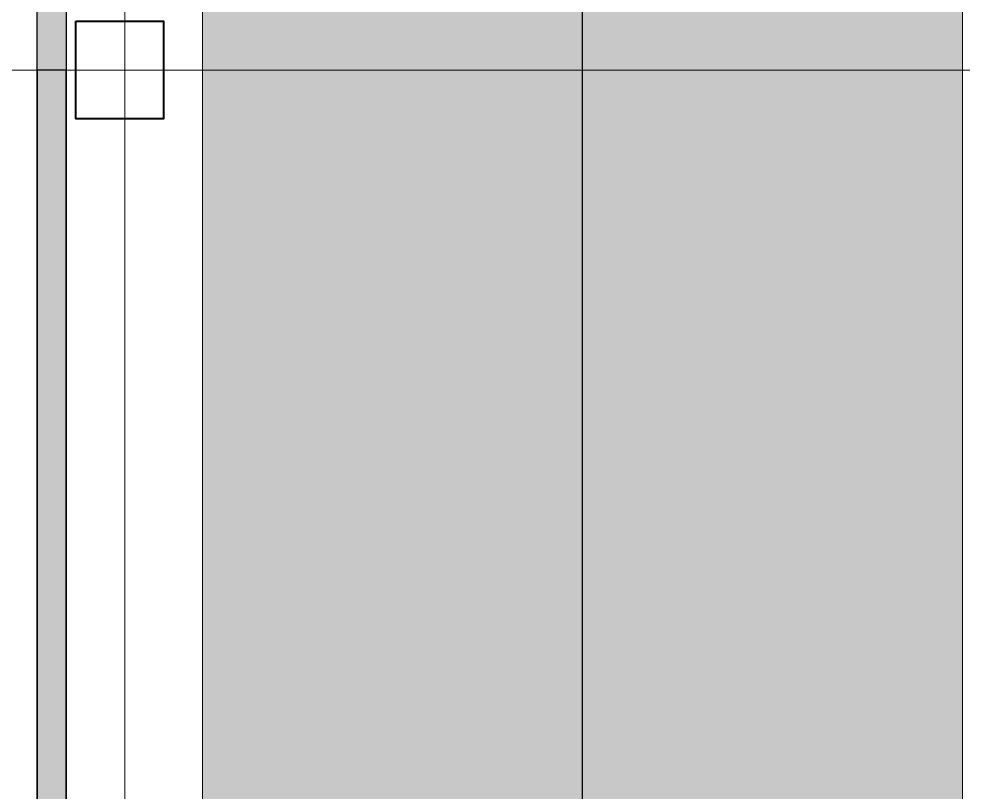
# Model space of a CAD drawing. Header units: millimetres. Extents: x 4003075 to 5615882, y 1445368 to 2591247.
# Drawn here: x 5321489 to 5331181, y 2470255 to 2478193 of the extents above; entities that cross this region are included whole.
import ezdxf

# ---------------------------------------------------------------- set-up
doc = ezdxf.new("R2010")
doc.units = ezdxf.units.MM
doc.layers.add('XR-평면도$0$!!파라펫', color=9, linetype='Continuous')
doc.layers.add('XR-평면도$0$A-ELEV-PATT', color=9, linetype='Continuous')
for name, color, linetype, lineweight in [('XR-평면도$0$A-CNTL', 9, 'Continuous', 15), ('XR-평면도$0$A-CONC-LIN1', 9, 'Continuous', 40), ('XR-평면도$0$A-ELEV-LIN2', 9, 'Continuous', 25), ('XR-평면도$0$A-ELEV-LIN3', 9, 'Continuous', 18), ('XR-평면도$0$A-XXXX-SYMB', 9, 'Continuous', 25)]:
    doc.layers.add(name, color=color, linetype=linetype, lineweight=lineweight)

# ---------------------------------------------------------------- blocks, each defined once
blk = doc.blocks.new('XR-평면도$0$RAMP_내려감(기준층) (220802)')
at = {"layer": 'XR-평면도$0$A-ELEV-PATT'}
h = blk.add_hatch(dxfattribs=at)
h.set_pattern_fill('HEX', color=256, scale=100, angle=135)
h.set_pattern_definition([(135, (-1188188.16, -722710.9), (-388.8564, -388.8564), [317.5, -635]), (255, (-1188188.16, -722710.9), (531.18773, -142.33132), [317.5, -635]), (195, (-1188412.67, -722486.4), (142.33132, -531.18773), [317.5, -635])])
edge = h.paths.add_edge_path()
edge.add_arc((0, -15000), 12100, 540, 542.36827)
edge.add_line((-12089.7, -15500), (-19900, -15500))
edge.add_line((-19900, -15500), (-19900, 15000))
edge.add_arc((0, 15000), 19900, 0, 180, ccw=False)
edge.add_line((19900, 15000), (19900, -15500))
edge.add_line((19900, -15500), (12089.7, -15500))
edge.add_arc((0, -15000), 12100, 717.63173, 720)
edge.add_line((12100, -15000), (12100, 15000))
edge.add_arc((0, 15000), 12100, 360, 540)
edge.add_line((-12100, 15000), (-12100, -15000))
at = {"layer": 'XR-평면도$0$A-CNTL', "ltscale": 300}
for points in [[(-20700, 40700), (-20700, -40700)], [(-25700, -5000), (25700, -5000)]]:
    blk.add_lwpolyline(points, dxfattribs=at)
blk.add_lwpolyline([(-20700, 15000), (-20700, -15000, 0.414214), (0, -35700, 0.414214), (20700, -15000), (20700, 15000, 0.414214), (0, 35700, 0.414214)], format="xyb", close=True, dxfattribs=at)
at = {"layer": 'XR-평면도$0$A-CONC-LIN1'}
blk.add_lwpolyline([(-21200, -4500), (-20300, -4500), (-20300, -5500), (-21200, -5500)], close=True, dxfattribs=at)
at = {"layer": 'XR-평면도$0$A-ELEV-LIN2'}
blk.add_line((-21300, 15000), (-21300, -36200), dxfattribs=at)
blk.add_lwpolyline([(-21600, -36200), (-21600, 15013.1), (-21273, 18751), (-20298.4, 22388), (-18707.1, 25800.6), (-16547.4, 28884.9), (-13884.9, 31547.4), (-10800.6, 33707.1), (-7388, 35298.4), (-3751, 36273), (0, 36601.1), (3751, 36273), (7388, 35298.4), (10800.6, 33707.1), (13884.9, 31547.4), (16547.4, 28884.9), (18707.1, 25800.6), (20298.4, 22388)], dxfattribs=at)
at = {"layer": 'XR-평면도$0$A-ELEV-LIN3'}
blk.add_lwpolyline([(19900, -36700), (19900, 15000, 0.414214), (0, 34900, 0.414214), (-19900, 15000), (-19900, -36700)], format="xyb", dxfattribs=at)
blk.add_lwpolyline([(-12100, 15000), (-12100, -15000, 0.414214), (0, -27100, 0.414214), (12100, -15000), (12100, 15000, 0.414214), (0, 27100, 0.414214)], format="xyb", close=True, dxfattribs=at)
at = {"layer": 'XR-평면도$0$A-XXXX-SYMB'}
blk.add_lwpolyline([(-16000, -15500), (-16000, 15000, -0.414214), (0, 31000, -0.414214), (16000, 15000), (16000, -15500)], format="xyb", dxfattribs=at)
blk = doc.blocks.new('XR-평면도$0$중심선(210216)')
at = {"layer": 'XR-평면도$0$A-CNTL', "ltscale": 300}
blk.add_lwpolyline([(0, 206000), (0, -10000)], dxfattribs=at)
blk = doc.blocks.new('XR-평면도$0$3층진출파라펫')
at = {"layer": 'XR-평면도$0$!!파라펫'}
h = blk.add_hatch(color=9, dxfattribs=at)
h.dxf.hatch_style = 1
h.paths.add_polyline_path([(518502.8, 1185871.7), (518802.8, 1185871.7), (518802.8, 1195871.7), (518502.8, 1195871.7)])
h = blk.add_hatch(color=9, dxfattribs=at)
h.dxf.hatch_style = 1
h.paths.add_polyline_path([(518502.8, 1175871.7), (518802.8, 1175871.7), (518802.8, 1185871.7), (518502.8, 1185871.7)])
for points in [[(518802.8, 1185871.7), (518502.8, 1185871.7), (518502.8, 1195871.7), (518802.8, 1195871.7)], [(518802.8, 1185871.7), (518502.8, 1185871.7), (518502.8, 1175871.7), (518802.8, 1175871.7)]]:
    blk.add_lwpolyline(points, close=True, dxfattribs=at)

msp = doc.modelspace()

# ---------------------------------------------------------------- block references
for name, p in [('XR-평면도$0$RAMP_내려감(기준층) (220802)', (5343275, 2482667.6)), ('XR-평면도$0$3층진출파라펫', (4803172.3, 1291795.9)), ('XR-평면도$0$3층진출파라펫', (4803172.3, 1291795.9)), ('XR-평면도$0$3층진출파라펫', (4803172.3, 1291795.9))]:
    msp.add_blockref(name, p)
at = {"layer": 'XR-평면도$0$A-CNTL'}
msp.add_blockref('XR-평면도$0$중심선(210216)', (5322575, 2339367.6), dxfattribs=at)

doc.saveas('drawing.dxf')
